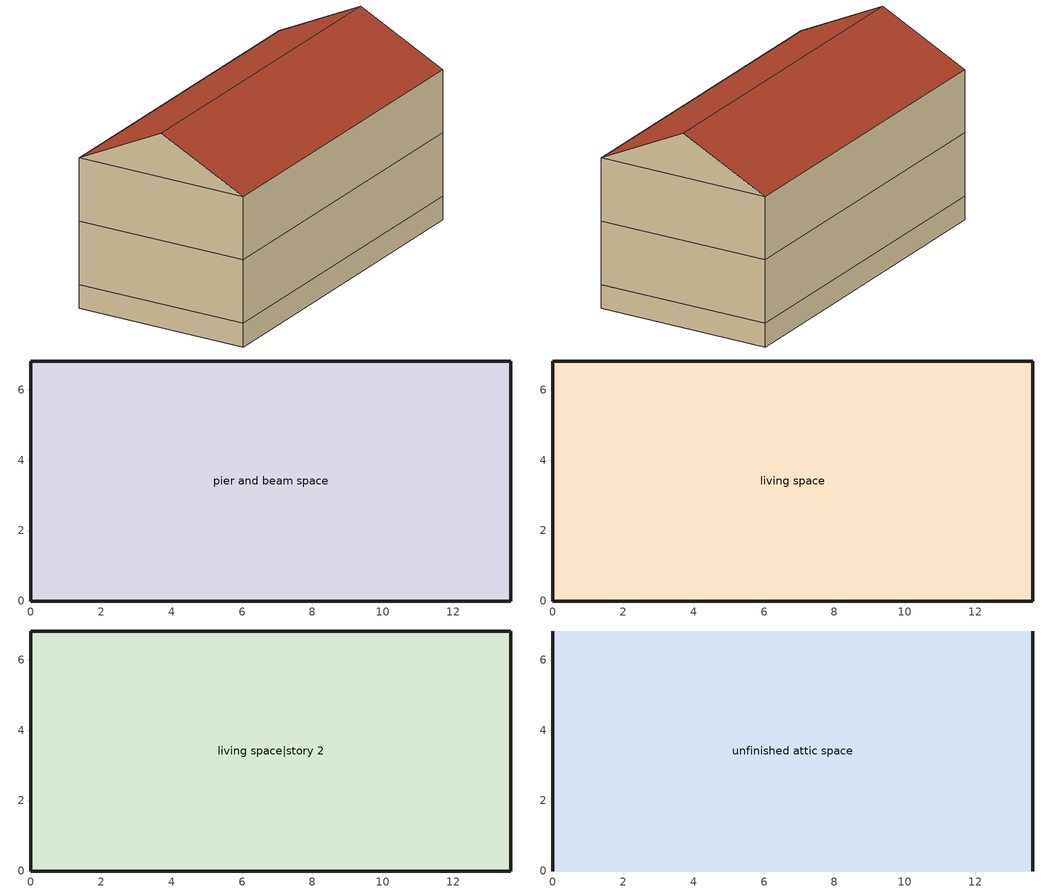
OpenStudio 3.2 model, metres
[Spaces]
pier and beam space
 floor foundation: 0,0 0,6.82 13.63,6.82 13.63,0 z0
 wall outside: 0,6.82 0,0 13.63,0 13.63,6.82 0,6.82 z0:0.91
living space
 floor to pier and beam space: 0,0 0,6.82 13.63,6.82 13.63,0 z0.91
 wall outside: 0,6.82 0,0 13.63,0 13.63,6.82 0,6.82 z0.91:3.35
living space|story 2
 floor to living space: 0,0 0,6.82 13.63,6.82 13.63,0 z3.35
 wall outside: 0,6.82 0,0 13.63,0 13.63,6.82 0,6.82 z3.35:5.79
unfinished attic space
 floor to living space|story 2: 0,6.82 13.63,6.82 13.63,0 0,0 z5.79
 wall outside: 0,3.41,7.5 0,6.82,5.79 0,0,5.79; 13.63,3.41,7.5 13.63,0,5.79 13.63,6.82,5.79
 roof outside: 13.63,3.41,7.5 0,3.41,7.5 0,0,5.79 13.63,0,5.79; 0,3.41,7.5 13.63,3.41,7.5 13.63,6.82,5.79 0,6.82,5.79
[Building]
Building 1: North Axis {deg}=0; Standards Number of Stories=2; Standards Number of Above Ground Stories=2; Standards Building Type=singlefamilydetached; Standards Number of Living Units=1
[ThermalZone] Use Ideal Air Loads=No
living zone; unfinished attic zone; pier and beam zone
[Sizing:Zone] Zone Cooling Design Supply Air Temperature Input Method=SupplyAirTemperature; Zone Cooling Design Supply Air Temperature {C}=14; Zone Cooling Design Supply Air Temperature Difference {deltaC}=11.11; Zone Heating Design Supply Air Temperature Input Method=SupplyAirTemperature; Zone Heating Design Supply Air Temperature {C}=40; Zone Heating Design Supply Air Temperature Difference {deltaC}=11.11; Zone Cooling Design Supply Air Humidity Ratio {kg-H2O/kg-air}=0.0085; Zone Heating Design Supply Air Humidity Ratio {kg-H2O/kg-air}=0.008; Cooling Design Air Flow Method=DesignDay; Heating Design Air Flow Method=DesignDay; Account for Dedicated Outdoor Air System=No; Dedicated Outdoor Air System Control Strategy=NeutralSupplyAir; Dedicated Outdoor Air Low Setpoint Temperature for Design {C}=autosize; Dedicated Outdoor Air High Setpoint Temperature for Design {C}=autosize
living zone; unfinished attic zone; pier and beam zone
[Space]
Name | Space Type | Thermal Zone | Building Unit
living space; living space|story 2 | Space Type 1 | living zone | unit 1
unfinished attic space | Space Type 2 | unfinished attic zone
pier and beam space | Space Type 3 | pier and beam zone
[SpaceType]
Name | Standards Space Type
Space Type 1 | living
Space Type 2 | unfinished attic
Space Type 3 | pier and beam
[BuildingUnit]
unit 1: Building Unit Type=Residential
[External:File]
8760.csv: File=8760.csv
[People:Definition] Number of People Calculation Method=People; Number of People {people}=1.32; Fraction Radiant=0.319734; Sensible Heat Fraction=0.573; Carbon Dioxide Generation Rate {m3/s-W}=0; Enable ASHRAE 55 Comfort Warnings=No; Mean Radiant Temperature Calculation Type=ZoneAveraged
res occupants|living space; res occupants|living space|story 2
[People] Number of People Schedule=occupants; Activity Level Schedule=res occupants activity schedule; Multiplier=1
Name | People Definition | Space or SpaceType
res occupants|living space | res occupants|living space | living space
res occupants|living space|story 2 | res occupants|living space|story 2 | living space|story 2
[Schedule:File]
occupants: External File=8760.csv; Column Number=1; Rows to Skip at Top=1; Number of Hours of Data=8760; Minutes per Item=60
[Schedule:Constant]
res occupants activity schedule: Value=112.539
